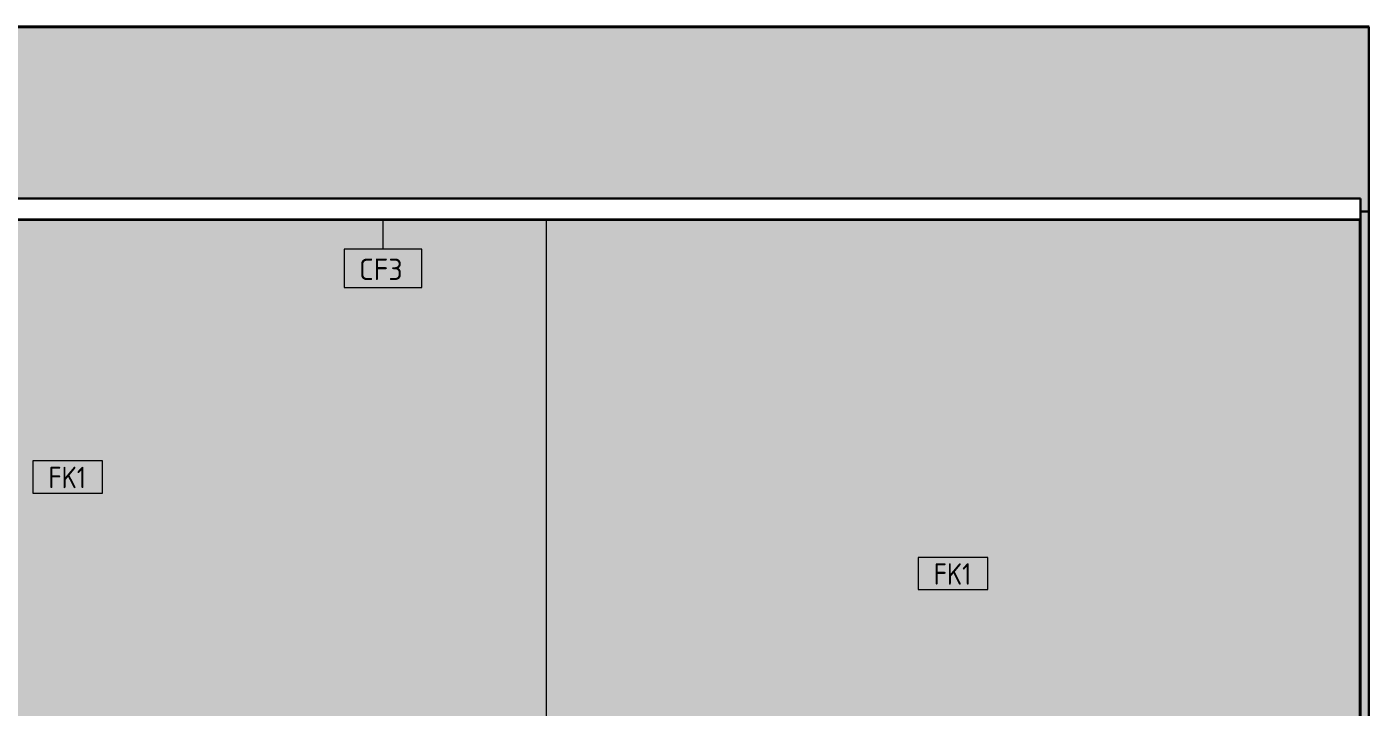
# Model space of a CAD drawing. Header units: millimetres. Extents: x 91786 to 132940, y -1987 to 10096.
# Drawn here: x 125540 to 128671, y 2314 to 3900 of the extents above; entities that cross this region are included whole.
import ezdxf

# ---------------------------------------------------------------- set-up
doc = ezdxf.new("R2010")
doc.units = ezdxf.units.MM
for name, color, linetype, lineweight, true_color in [('A-CLNG-FNSH-1', 7, 'Continuous', 30, 0x3c3c3c), ('A-FLOR-1', 7, 'Continuous', 9, 0x787878), ('A-FLOR-FNSH-1', 7, 'Continuous', 40, 0x3c3c3c), ('A-WALL-4', 7, 'Continuous', 30, 0x3c3c3c), ('A-WALL-FNSH-2', 7, 'Continuous', 30, 0x3c3c3c), ('I-WALL-1', 7, 'Continuous', 9, 0x787878)]:
    doc.layers.add(name, color=color, linetype=linetype, lineweight=lineweight, true_color=true_color)
for name, color, linetype, lineweight in [('A-CLNG-IDEN', 7, 'Continuous', 9), ('A-WALL-IDEN', 7, 'Continuous', 9), ('A-WALL-PATT', 7, 'Continuous', 9), ('I-WALL', 7, 'Continuous', 9)]:
    doc.layers.add(name, color=color, linetype=linetype, lineweight=lineweight)
doc.styles.add('GOST Common_1', font='GOST_Common.ttf', dxfattribs={"height": 50})
doc.styles.add('GOST Common_2', font='GOST_Common.ttf', dxfattribs={"width": 0.9, "height": 50})

# ---------------------------------------------------------------- blocks, each defined once
blk = doc.blocks.new('М_стена_0001 - Типоразмер_без рамки-25382661-Развертка 1_66-4')
at = {"layer": 'A-WALL-IDEN'}
for p, q in [((7046.4, 2888.1), (6883.2, 2888.1)), ((6883.2, 2888.1), (6883.2, 2813.1)), ((7046.4, 2813.1), (7046.4, 2888.1)), ((6883.2, 2813.1), (7046.4, 2813.1))]:
    blk.add_line(p, q, dxfattribs=at)
blk = doc.blocks.new('М_потолков - Марка_ Имя типа-25382930-Развертка 1_66-4')
at = {"layer": 'A-CLNG-IDEN'}
for p, q in [((7790.6, 3381.9), (7609.4, 3381.9)), ((7609.4, 3381.9), (7609.4, 3292.5)), ((7790.6, 3292.5), (7790.6, 3381.9)), ((7609.4, 3292.5), (7790.6, 3292.5))]:
    blk.add_line(p, q, dxfattribs=at)

msp = doc.modelspace()

# ---------------------------------------------------------------- hatches: boundary and pattern name
at = {"layer": 'A-FLOR-1'}
h = msp.add_hatch(dxfattribs=at)
h.set_pattern_fill('FP_23', color=256, style=0, pattern_type=2)
h.set_pattern_definition([(45, (127032.287, 0), (-14.25598, 14.25598), []), (45, (127046.544, 0), (-14.25598, 14.25598), [25.202, -5.04, 0.8382, -4.202])])
h.paths.add_polyline_path([(128671.4, 3900), (128671.4, 3900.1), (126371, 3900)])
at = {"layer": 'A-WALL-PATT'}
for points in [[(125220.7, 1806), (126750.9, 1806), (126750.9, 3450), (124521.9, 3450), (124521.9, 1806), (124645.6, 1806)], [(126751.9, 1806), (126751.9, 3450), (126750.9, 3450), (126750.9, 1806)], [(128638.4, 1800), (128649.9, 1800), (128649.9, 3450), (126751.9, 3450), (126751.9, 1806), (128638.4, 1806)]]:
    msp.add_hatch(color=256, dxfattribs=at).paths.add_polyline_path(points)
at = {"layer": 'I-WALL'}
h = msp.add_hatch(color=256, dxfattribs=at)
h.paths.add_polyline_path([(128670.9, -0.1), (128670.9, 0), (128650.9, -0.1)])
h.paths.add_polyline_path([(124090.9, 3470), (124090.9, 3500), (128650.9, 3500), (128650.9, 3470), (128670.9, 3470), (128670.9, 3900), (124070.9, 3900), (124070.9, 3470)])
at = {"layer": 'I-WALL-1'}
h = msp.add_hatch(dxfattribs=at)
h.set_pattern_fill('FP_22', color=256, style=0, pattern_type=2)
h.set_pattern_definition([(45, (127032.287, 0), (-8.838835, 8.838835), [])])
h.paths.add_polyline_path([(128671.4, -5.2), (128671.4, 3900), (128670.9, 3900), (128670.9, -5.2)])
h = msp.add_hatch(dxfattribs=at)
h.set_pattern_fill('FP_24', color=256, style=0, pattern_type=2)
h.set_pattern_definition([(0, (127032.287, 0), (30.48, 7.62), [2.515, -20.345, 2.515, -20.345, -121.92]), (0, (127032.287, 0), (30.48, 7.62), [-45.72, 2.515, -43.205, 2.515, -20.345, -53.34]), (0, (127032.287, 0), (30.48, 7.62), [-114.3, 2.515, -12.725, 2.515, -35.585]), (120, (127043.717, 3.81), (-21.839114, 22.586454), [2.515, -20.345, 2.515, -20.345, -121.92]), (120, (127043.717, 3.81), (-21.839114, 22.586454), [-45.72, 2.515, -43.205, 2.515, -20.345, -53.34]), (120, (127043.717, 3.81), (-21.839114, 22.586454), [-114.3, 2.515, -12.725, 2.515, -35.585]), (240, (127047.527, 19.05), (-8.640886, -30.206454), [2.515, -20.345, 2.515, -20.345, -121.92]), (240, (127047.527, 19.05), (-8.640886, -30.206454), [-45.72, 2.515, -43.205, 2.515, -20.345, -53.34]), (240, (127047.527, 19.05), (-8.640886, -30.206454), [-114.3, 2.515, -12.725, 2.515, -35.585])])
h.paths.add_polyline_path([(128650.9, 0), (128670.9, 0), (128670.9, 3470), (128650.9, 3470), (128650.9, 116.9)])

# ---------------------------------------------------------------- linework, layer by layer
at = {"layer": 'A-CLNG-FNSH-1'}
for p, q in [((128650.9, 3500), (124090.9, 3500)), ((128650.9, 3450), (128650.9, 3500)), ((128650.9, 3451), (124090.9, 3451)), ((124091.9, 3450), (128649.9, 3450))]:
    msp.add_line(p, q, dxfattribs=at)
at = {"layer": 'A-CLNG-IDEN'}
msp.add_line((126370.9, 3450), (126370.9, 3381.9), dxfattribs=at)
at = {"layer": 'A-FLOR-FNSH-1'}
msp.add_line((124070.5, 3900), (128671.4, 3900), dxfattribs=at)
at = {"layer": 'A-WALL-4'}
for p, q in [((128670.9, 3900), (128670.9, -5.2)), ((128670.9, 3470), (128650.9, 3470))]:
    msp.add_line(p, q, dxfattribs=at)
at = {"layer": 'A-WALL-FNSH-2'}
for p, q in [((128650.9, 3450), (128649.9, 3450)), ((128649.9, 3450), (128649.9, 1800)), ((128650.9, 0), (128650.9, 3450))]:
    msp.add_line(p, q, dxfattribs=at)
at = {"layer": 'I-WALL'}
msp.add_line((126751.9, 3450), (126751.9, 1806), dxfattribs=at)

# ---------------------------------------------------------------- block references
at = {"layer": 'A-CLNG-IDEN'}
msp.add_blockref('М_потолков - Марка_ Имя типа-25382930-Развертка 1_66-4', (118670.9, 0), dxfattribs=at)
at = {"layer": 'A-WALL-IDEN'}
for p in [(118670.9, 0), (120735.9, -225)]:
    msp.add_blockref('М_стена_0001 - Типоразмер_без рамки-25382661-Развертка 1_66-4', p, dxfattribs=at)

# ---------------------------------------------------------------- texts
at = {"layer": 'A-CLNG-IDEN', "insert": (126315.2, 3359.8), "char_height": 50, "width": 130.274, "attachment_point": 1, "style": 'GOST Common_1'}
msp.add_mtext('CF3', dxfattribs=at)
at = {"layer": 'A-WALL-IDEN', "char_height": 50, "width": 111.835, "attachment_point": 1, "style": 'GOST Common_2'}
for insert in [(125590.8, 2874.5), (127655.8, 2649.5)]:
    msp.add_mtext('FK1', dxfattribs=dict(at, insert=insert))

doc.saveas('drawing.dxf')
